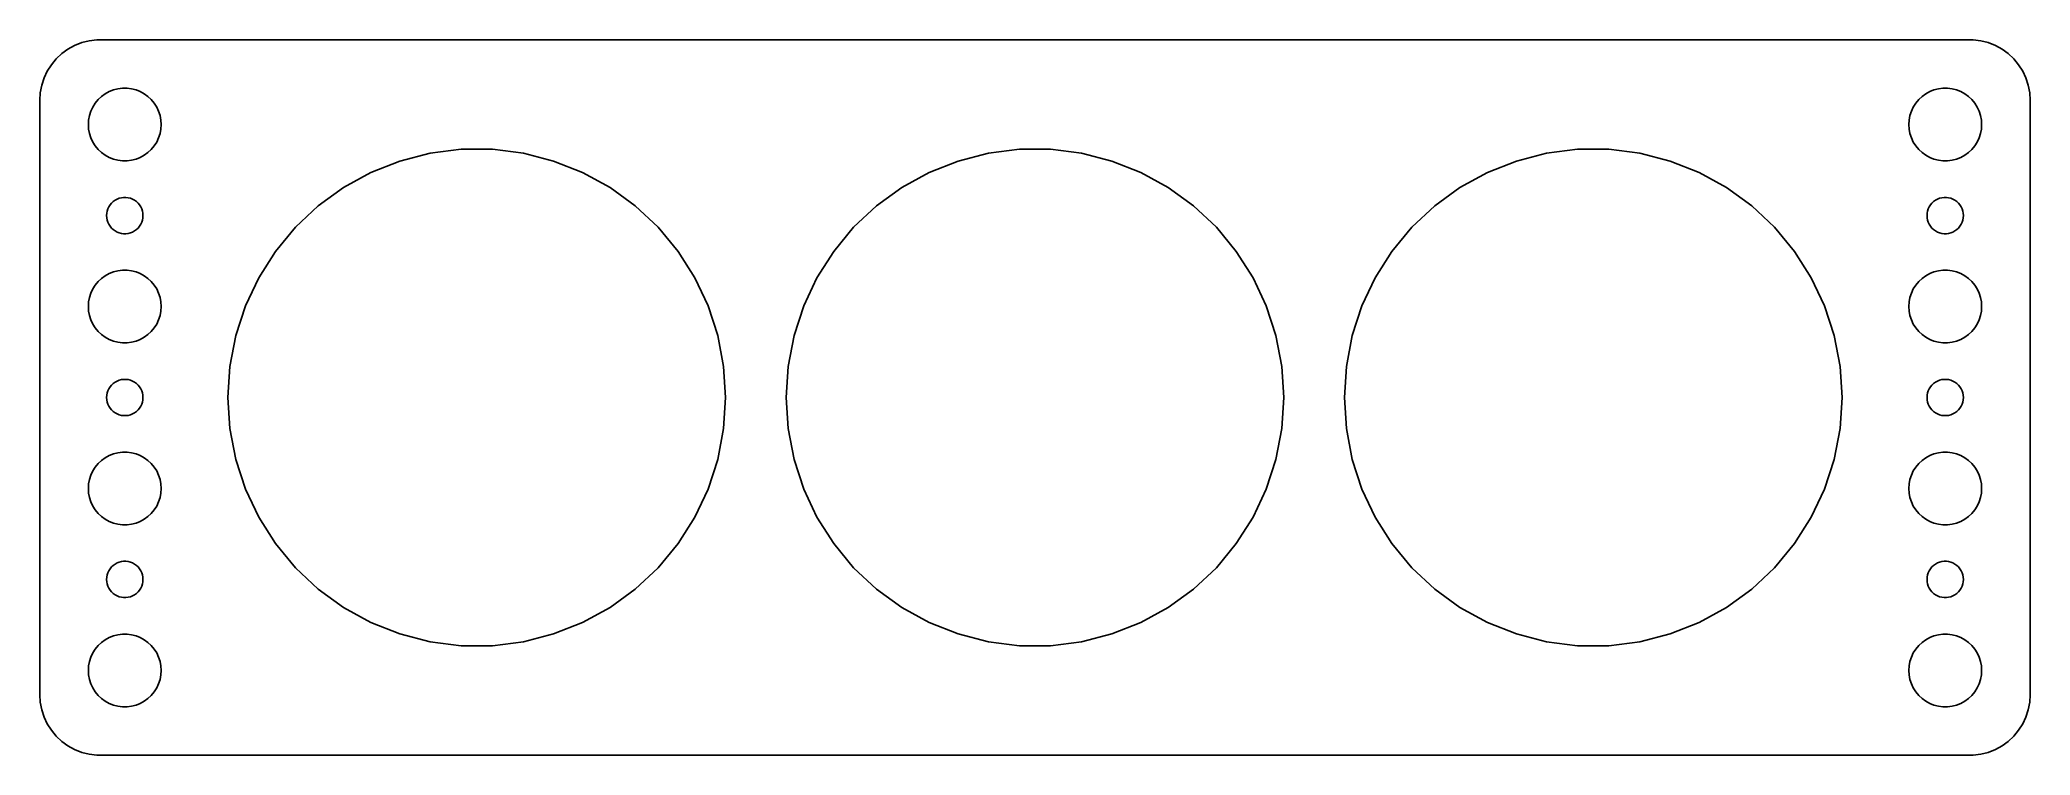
# Model space of a CAD drawing. Header units: metres. Extents: x -82 to 82, y -29 to 29.
import ezdxf

# ---------------------------------------------------------------- set-up
doc = ezdxf.new("R2010")
doc.units = ezdxf.units.M

msp = doc.modelspace()

# ---------------------------------------------------------------- linework, layer by layer
for p, q in [((-80.6448, 27.9227), (-81.0451, 27.4389)), ((-80.1871, 28.3526), (-80.6448, 27.9227)), ((-79.6791, 28.7216), (-80.1871, 28.3526)), ((-79.1289, 29.0241), (-79.6791, 28.7216)), ((-78.5451, 29.2553), (-79.1289, 29.0241)), ((-77.9369, 29.4114), (-78.5451, 29.2553)), ((-77.3139, 29.4901), (-77.9369, 29.4114)), ((77.3139, 29.4901), (-77.3139, 29.4901)), ((77.9369, 29.4114), (77.3139, 29.4901)), ((78.5451, 29.2553), (77.9369, 29.4114)), ((79.1289, 29.0241), (78.5451, 29.2553)), ((79.6791, 28.7216), (79.1289, 29.0241)), ((80.1871, 28.3526), (79.6791, 28.7216)), ((80.6448, 27.9227), (80.1871, 28.3526)), ((81.0451, 27.4389), (80.6448, 27.9227)), ((-81.6489, 26.3406), (-81.8429, 25.7434)), ((-81.3815, 26.9088), (-81.6489, 26.3406)), ((-81.0451, 27.4389), (-81.3815, 26.9088)), ((81.3815, 26.9088), (81.0451, 27.4389)), ((81.6489, 26.3406), (81.3815, 26.9088)), ((81.8429, 25.7434), (81.6489, 26.3406)), ((-81.9606, 25.1267), (-82, 24.5)), ((-81.8429, 25.7434), (-81.9606, 25.1267)), ((-77.1869, 24.5536), (-76.9123, 24.8115)), ((-76.9123, 24.8115), (-76.6075, 25.033)), ((-76.6075, 25.033), (-76.2773, 25.2145)), ((-76.2773, 25.2145), (-75.927, 25.3532)), ((-75.927, 25.3532), (-75.5621, 25.4469)), ((-75.5621, 25.4469), (-75.1884, 25.4941)), ((-75.1884, 25.4941), (-74.8116, 25.4941)), ((-74.8116, 25.4941), (-74.4379, 25.4469)), ((-74.4379, 25.4469), (-74.073, 25.3532)), ((-74.073, 25.3532), (-73.7227, 25.2145)), ((-73.7227, 25.2145), (-73.3925, 25.033)), ((-73.3925, 25.033), (-73.0877, 24.8115)), ((-73.0877, 24.8115), (-72.8131, 24.5536)), ((72.8131, 24.5536), (73.0877, 24.8115)), ((73.0877, 24.8115), (73.3925, 25.033)), ((73.3925, 25.033), (73.7227, 25.2145)), ((73.7227, 25.2145), (74.073, 25.3532)), ((74.073, 25.3532), (74.4379, 25.4469)), ((74.4379, 25.4469), (74.8116, 25.4941)), ((74.8116, 25.4941), (75.1884, 25.4941)), ((75.1884, 25.4941), (75.5621, 25.4469)), ((75.5621, 25.4469), (75.927, 25.3532)), ((75.927, 25.3532), (76.2773, 25.2145)), ((76.2773, 25.2145), (76.6075, 25.033)), ((76.6075, 25.033), (76.9123, 24.8115)), ((76.9123, 24.8115), (77.1869, 24.5536)), ((81.9606, 25.1267), (81.8429, 25.7434)), ((82, 24.5), (81.9606, 25.1267)), ((-82, 24.5), (-82, -24.5)), ((-77.9763, 22.876), (-77.9057, 23.2461)), ((-77.9057, 23.2461), (-77.7893, 23.6044)), ((-77.7893, 23.6044), (-77.6289, 23.9453)), ((-77.6289, 23.9453), (-77.427, 24.2634)), ((-77.427, 24.2634), (-77.1869, 24.5536)), ((-72.8131, 24.5536), (-72.573, 24.2634)), ((-72.573, 24.2634), (-72.3711, 23.9453)), ((-72.3711, 23.9453), (-72.2107, 23.6044)), ((-72.2107, 23.6044), (-72.0943, 23.2461)), ((-72.0943, 23.2461), (-72.0237, 22.876)), ((72.0237, 22.876), (72.0943, 23.2461)), ((72.0943, 23.2461), (72.2107, 23.6044)), ((72.2107, 23.6044), (72.3711, 23.9453)), ((72.3711, 23.9453), (72.573, 24.2634)), ((72.573, 24.2634), (72.8131, 24.5536)), ((77.1869, 24.5536), (77.427, 24.2634)), ((77.427, 24.2634), (77.6289, 23.9453)), ((77.6289, 23.9453), (77.7893, 23.6044)), ((77.7893, 23.6044), (77.9057, 23.2461)), ((77.9057, 23.2461), (77.9763, 22.876)), ((82, -24.5), (82, 24.5)), ((-78, 22.5), (-77.9763, 22.876)), ((-77.9763, 22.124), (-78, 22.5)), ((-77.9057, 21.7539), (-77.9763, 22.124)), ((-77.7893, 21.3956), (-77.9057, 21.7539)), ((-77.6289, 21.0547), (-77.7893, 21.3956)), ((-72.2107, 21.3956), (-72.3711, 21.0547)), ((-72.0943, 21.7539), (-72.2107, 21.3956)), ((-72.0237, 22.124), (-72.0943, 21.7539)), ((-72.0237, 22.876), (-72, 22.5)), ((-72, 22.5), (-72.0237, 22.124)), ((72, 22.5), (72.0237, 22.876)), ((72.0237, 22.124), (72, 22.5)), ((72.0943, 21.7539), (72.0237, 22.124)), ((72.2107, 21.3956), (72.0943, 21.7539)), ((72.3711, 21.0547), (72.2107, 21.3956)), ((77.7893, 21.3956), (77.6289, 21.0547)), ((77.9057, 21.7539), (77.7893, 21.3956)), ((77.9763, 22.124), (77.9057, 21.7539)), ((77.9763, 22.876), (78, 22.5)), ((78, 22.5), (77.9763, 22.124)), ((-77.427, 20.7366), (-77.6289, 21.0547)), ((-77.1869, 20.4464), (-77.427, 20.7366)), ((-76.9123, 20.1884), (-77.1869, 20.4464)), ((-76.6075, 19.967), (-76.9123, 20.1884)), ((-76.2773, 19.7855), (-76.6075, 19.967)), ((-75.927, 19.6468), (-76.2773, 19.7855)), ((-73.7227, 19.7855), (-74.073, 19.6468)), ((-73.3925, 19.967), (-73.7227, 19.7855)), ((-73.0877, 20.1884), (-73.3925, 19.967)), ((-72.8131, 20.4464), (-73.0877, 20.1884)), ((-72.573, 20.7366), (-72.8131, 20.4464)), ((-72.3711, 21.0547), (-72.573, 20.7366)), ((-52.3348, 19.4967), (-49.8413, 20.1369)), ((-49.8413, 20.1369), (-47.2872, 20.4595)), ((-47.2872, 20.4595), (-44.7128, 20.4595)), ((-44.7128, 20.4595), (-42.1587, 20.1369)), ((-42.1587, 20.1369), (-39.6651, 19.4967)), ((-6.33484, 19.4967), (-3.84131, 20.1369)), ((-3.84131, 20.1369), (-1.2872, 20.4595)), ((-1.2872, 20.4595), (1.2872, 20.4595)), ((1.2872, 20.4595), (3.84131, 20.1369)), ((3.84131, 20.1369), (6.33484, 19.4967)), ((39.6651, 19.4967), (42.1587, 20.1369)), ((42.1587, 20.1369), (44.7128, 20.4595)), ((44.7128, 20.4595), (47.2872, 20.4595)), ((47.2872, 20.4595), (49.8413, 20.1369)), ((49.8413, 20.1369), (52.3348, 19.4967)), ((72.573, 20.7366), (72.3711, 21.0547)), ((72.8131, 20.4464), (72.573, 20.7366)), ((73.0877, 20.1884), (72.8131, 20.4464)), ((73.3925, 19.967), (73.0877, 20.1884)), ((73.7227, 19.7855), (73.3925, 19.967)), ((74.073, 19.6468), (73.7227, 19.7855)), ((76.2773, 19.7855), (75.927, 19.6468)), ((76.6075, 19.967), (76.2773, 19.7855)), ((76.9123, 20.1884), (76.6075, 19.967)), ((77.1869, 20.4464), (76.9123, 20.1884)), ((77.427, 20.7366), (77.1869, 20.4464)), ((77.6289, 21.0547), (77.427, 20.7366)), ((-75.5621, 19.5531), (-75.927, 19.6468)), ((-75.1884, 19.5059), (-75.5621, 19.5531)), ((-74.8116, 19.5059), (-75.1884, 19.5059)), ((-74.4379, 19.5531), (-74.8116, 19.5059)), ((-74.073, 19.6468), (-74.4379, 19.5531)), ((-56.9844, 17.3087), (-54.7285, 18.549)), ((-54.7285, 18.549), (-52.3348, 19.4967)), ((-39.6651, 19.4967), (-37.2715, 18.549)), ((-37.2715, 18.549), (-35.0155, 17.3087)), ((-10.9844, 17.3087), (-8.72847, 18.549)), ((-8.72847, 18.549), (-6.33484, 19.4967)), ((6.33484, 19.4967), (8.72847, 18.549)), ((8.72847, 18.549), (10.9844, 17.3087)), ((35.0155, 17.3087), (37.2715, 18.549)), ((37.2715, 18.549), (39.6651, 19.4967)), ((52.3348, 19.4967), (54.7285, 18.549)), ((54.7285, 18.549), (56.9844, 17.3087)), ((74.4379, 19.5531), (74.073, 19.6468)), ((74.8116, 19.5059), (74.4379, 19.5531)), ((75.1884, 19.5059), (74.8116, 19.5059)), ((75.5621, 19.5531), (75.1884, 19.5059)), ((75.927, 19.6468), (75.5621, 19.5531)), ((-75.6387, 16.3572), (-75.4635, 16.4266)), ((-75.4635, 16.4266), (-75.2811, 16.4734)), ((-75.2811, 16.4734), (-75.0942, 16.497)), ((-75.0942, 16.497), (-74.9058, 16.497)), ((-74.9058, 16.497), (-74.7189, 16.4734)), ((-74.7189, 16.4734), (-74.5365, 16.4266)), ((-74.5365, 16.4266), (-74.3613, 16.3572)), ((-59.0672, 15.7955), (-56.9844, 17.3087)), ((-35.0155, 17.3087), (-32.9328, 15.7955)), ((-13.0672, 15.7955), (-10.9844, 17.3087)), ((10.9844, 17.3087), (13.0672, 15.7955)), ((32.9328, 15.7955), (35.0155, 17.3087)), ((56.9844, 17.3087), (59.0672, 15.7955)), ((74.3613, 16.3572), (74.5365, 16.4266)), ((74.5365, 16.4266), (74.7189, 16.4734)), ((74.7189, 16.4734), (74.9058, 16.497)), ((74.9058, 16.497), (75.0942, 16.497)), ((75.0942, 16.497), (75.2811, 16.4734)), ((75.2811, 16.4734), (75.4635, 16.4266)), ((75.4635, 16.4266), (75.6387, 16.3572)), ((-76.5, 15), (-76.4882, 15.188)), ((-76.4882, 14.812), (-76.5, 15)), ((-76.4882, 15.188), (-76.4529, 15.373)), ((-76.4529, 14.627), (-76.4882, 14.812)), ((-76.4529, 15.373), (-76.3947, 15.5522)), ((-76.3947, 15.5522), (-76.3145, 15.7226)), ((-76.3145, 15.7226), (-76.2135, 15.8817)), ((-76.2135, 15.8817), (-76.0934, 16.0268)), ((-76.0934, 16.0268), (-75.9561, 16.1558)), ((-75.9561, 16.1558), (-75.8037, 16.2665)), ((-75.8037, 16.2665), (-75.6387, 16.3572)), ((-74.3613, 16.3572), (-74.1963, 16.2665)), ((-74.1963, 16.2665), (-74.0439, 16.1558)), ((-74.0439, 16.1558), (-73.9065, 16.0268)), ((-73.9065, 16.0268), (-73.7865, 15.8817)), ((-73.7865, 15.8817), (-73.6855, 15.7226)), ((-73.6855, 15.7226), (-73.6053, 15.5522)), ((-73.6053, 15.5522), (-73.5471, 15.373)), ((-73.5471, 15.373), (-73.5118, 15.188)), ((-73.5118, 14.812), (-73.5471, 14.627)), ((-73.5118, 15.188), (-73.5, 15)), ((-73.5, 15), (-73.5118, 14.812)), ((-60.9438, 14.0332), (-59.0672, 15.7955)), ((-32.9328, 15.7955), (-31.0561, 14.0332)), ((-14.9438, 14.0332), (-13.0672, 15.7955)), ((13.0672, 15.7955), (14.9438, 14.0332)), ((31.0561, 14.0332), (32.9328, 15.7955)), ((59.0672, 15.7955), (60.9438, 14.0332)), ((73.5, 15), (73.5118, 15.188)), ((73.5118, 14.812), (73.5, 15)), ((73.5118, 15.188), (73.5471, 15.373)), ((73.5471, 14.627), (73.5118, 14.812)), ((73.5471, 15.373), (73.6053, 15.5522)), ((73.6053, 15.5522), (73.6855, 15.7226)), ((73.6855, 15.7226), (73.7865, 15.8817)), ((73.7865, 15.8817), (73.9065, 16.0268)), ((73.9065, 16.0268), (74.0439, 16.1558)), ((74.0439, 16.1558), (74.1963, 16.2665)), ((74.1963, 16.2665), (74.3613, 16.3572)), ((75.6387, 16.3572), (75.8037, 16.2665)), ((75.8037, 16.2665), (75.9561, 16.1558)), ((75.9561, 16.1558), (76.0934, 16.0268)), ((76.0934, 16.0268), (76.2135, 15.8817)), ((76.2135, 15.8817), (76.3145, 15.7226)), ((76.3145, 15.7226), (76.3947, 15.5522)), ((76.3947, 15.5522), (76.4529, 15.373)), ((76.4529, 15.373), (76.4882, 15.188)), ((76.4882, 14.812), (76.4529, 14.627)), ((76.4882, 15.188), (76.5, 15)), ((76.5, 15), (76.4882, 14.812)), ((-76.3947, 14.4478), (-76.4529, 14.627)), ((-76.3145, 14.2774), (-76.3947, 14.4478)), ((-76.2135, 14.1183), (-76.3145, 14.2774)), ((-76.0934, 13.9732), (-76.2135, 14.1183)), ((-75.9561, 13.8442), (-76.0934, 13.9732)), ((-75.8037, 13.7335), (-75.9561, 13.8442)), ((-75.6387, 13.6427), (-75.8037, 13.7335)), ((-75.4635, 13.5734), (-75.6387, 13.6427)), ((-75.2811, 13.5266), (-75.4635, 13.5734)), ((-75.0942, 13.5029), (-75.2811, 13.5266)), ((-74.9058, 13.5029), (-75.0942, 13.5029)), ((-74.7189, 13.5266), (-74.9058, 13.5029)), ((-74.5365, 13.5734), (-74.7189, 13.5266)), ((-74.3613, 13.6427), (-74.5365, 13.5734)), ((-74.1963, 13.7335), (-74.3613, 13.6427)), ((-74.0439, 13.8442), (-74.1963, 13.7335)), ((-73.9065, 13.9732), (-74.0439, 13.8442)), ((-73.7865, 14.1183), (-73.9065, 13.9732)), ((-73.6855, 14.2774), (-73.7865, 14.1183)), ((-73.6053, 14.4478), (-73.6855, 14.2774)), ((-73.5471, 14.627), (-73.6053, 14.4478)), ((-62.5848, 12.0496), (-60.9438, 14.0332)), ((-31.0561, 14.0332), (-29.4151, 12.0496)), ((-16.5848, 12.0496), (-14.9438, 14.0332)), ((14.9438, 14.0332), (16.5848, 12.0496)), ((29.4151, 12.0496), (31.0561, 14.0332)), ((60.9438, 14.0332), (62.5848, 12.0496)), ((73.6053, 14.4478), (73.5471, 14.627)), ((73.6855, 14.2774), (73.6053, 14.4478)), ((73.7865, 14.1183), (73.6855, 14.2774)), ((73.9065, 13.9732), (73.7865, 14.1183)), ((74.0439, 13.8442), (73.9065, 13.9732)), ((74.1963, 13.7335), (74.0439, 13.8442)), ((74.3613, 13.6427), (74.1963, 13.7335)), ((74.5365, 13.5734), (74.3613, 13.6427)), ((74.7189, 13.5266), (74.5365, 13.5734)), ((74.9058, 13.5029), (74.7189, 13.5266)), ((75.0942, 13.5029), (74.9058, 13.5029)), ((75.2811, 13.5266), (75.0942, 13.5029)), ((75.4635, 13.5734), (75.2811, 13.5266)), ((75.6387, 13.6427), (75.4635, 13.5734)), ((75.8037, 13.7335), (75.6387, 13.6427)), ((75.9561, 13.8442), (75.8037, 13.7335)), ((76.0934, 13.9732), (75.9561, 13.8442)), ((76.2135, 14.1183), (76.0934, 13.9732)), ((76.3145, 14.2774), (76.2135, 14.1183)), ((76.3947, 14.4478), (76.3145, 14.2774)), ((76.4529, 14.627), (76.3947, 14.4478)), ((-63.9643, 9.87595), (-62.5848, 12.0496)), ((-29.4151, 12.0496), (-28.0357, 9.87595)), ((-17.9643, 9.87595), (-16.5848, 12.0496)), ((16.5848, 12.0496), (17.9643, 9.87595)), ((28.0357, 9.87595), (29.4151, 12.0496)), ((62.5848, 12.0496), (63.9643, 9.87595)), ((-76.9123, 9.81154), (-76.6075, 10.033)), ((-76.6075, 10.033), (-76.2773, 10.2145)), ((-76.2773, 10.2145), (-75.927, 10.3532)), ((-75.927, 10.3532), (-75.5621, 10.4469)), ((-75.5621, 10.4469), (-75.1884, 10.4941)), ((-75.1884, 10.4941), (-74.8116, 10.4941)), ((-74.8116, 10.4941), (-74.4379, 10.4469)), ((-74.4379, 10.4469), (-74.073, 10.3532)), ((-74.073, 10.3532), (-73.7227, 10.2145)), ((-73.7227, 10.2145), (-73.3925, 10.033)), ((-73.3925, 10.033), (-73.0877, 9.81154)), ((-65.0604, 7.54654), (-63.9643, 9.87595)), ((-28.0357, 9.87595), (-26.9396, 7.54654)), ((-19.0604, 7.54654), (-17.9643, 9.87595)), ((17.9643, 9.87595), (19.0604, 7.54654)), ((26.9396, 7.54654), (28.0357, 9.87595)), ((63.9643, 9.87595), (65.0604, 7.54654)), ((73.0877, 9.81154), (73.3925, 10.033)), ((73.3925, 10.033), (73.7227, 10.2145)), ((73.7227, 10.2145), (74.073, 10.3532)), ((74.073, 10.3532), (74.4379, 10.4469)), ((74.4379, 10.4469), (74.8116, 10.4941)), ((74.8116, 10.4941), (75.1884, 10.4941)), ((75.1884, 10.4941), (75.5621, 10.4469)), ((75.5621, 10.4469), (75.927, 10.3532)), ((75.927, 10.3532), (76.2773, 10.2145)), ((76.2773, 10.2145), (76.6075, 10.033)), ((76.6075, 10.033), (76.9123, 9.81154)), ((-77.9763, 7.87599), (-77.9057, 8.24606)), ((-77.9057, 8.24606), (-77.7893, 8.60437)), ((-77.7893, 8.60437), (-77.6289, 8.94525)), ((-77.6289, 8.94525), (-77.427, 9.26335)), ((-77.427, 9.26335), (-77.1869, 9.55363)), ((-77.1869, 9.55363), (-76.9123, 9.81154)), ((-73.0877, 9.81154), (-72.8131, 9.55363)), ((-72.8131, 9.55363), (-72.573, 9.26335)), ((-72.573, 9.26335), (-72.3711, 8.94525)), ((-72.3711, 8.94525), (-72.2107, 8.60437)), ((-72.2107, 8.60437), (-72.0943, 8.24606)), ((-72.0943, 8.24606), (-72.0237, 7.87599)), ((72.0237, 7.87599), (72.0943, 8.24606)), ((72.0943, 8.24606), (72.2107, 8.60437)), ((72.2107, 8.60437), (72.3711, 8.94525)), ((72.3711, 8.94525), (72.573, 9.26335)), ((72.573, 9.26335), (72.8131, 9.55363)), ((72.8131, 9.55363), (73.0877, 9.81154)), ((76.9123, 9.81154), (77.1869, 9.55363)), ((77.1869, 9.55363), (77.427, 9.26335)), ((77.427, 9.26335), (77.6289, 8.94525)), ((77.6289, 8.94525), (77.7893, 8.60437)), ((77.7893, 8.60437), (77.9057, 8.24606)), ((77.9057, 8.24606), (77.9763, 7.87599)), ((-78, 7.5), (-77.9763, 7.87599)), ((-77.9763, 7.12399), (-78, 7.5)), ((-77.9057, 6.75392), (-77.9763, 7.12399)), ((-77.7893, 6.39561), (-77.9057, 6.75392)), ((-72.0943, 6.75392), (-72.2107, 6.39561)), ((-72.0237, 7.12399), (-72.0943, 6.75392)), ((-72.0237, 7.87599), (-72, 7.5)), ((-72, 7.5), (-72.0237, 7.12399)), ((-65.856, 5.09813), (-65.0604, 7.54654)), ((-26.9396, 7.54654), (-26.144, 5.09813)), ((-19.8559, 5.09813), (-19.0604, 7.54654)), ((19.0604, 7.54654), (19.8559, 5.09813)), ((26.144, 5.09813), (26.9396, 7.54654)), ((65.0604, 7.54654), (65.856, 5.09813)), ((72, 7.5), (72.0237, 7.87599)), ((72.0237, 7.12399), (72, 7.5)), ((72.0943, 6.75392), (72.0237, 7.12399)), ((72.2107, 6.39561), (72.0943, 6.75392)), ((77.9057, 6.75392), (77.7893, 6.39561)), ((77.9763, 7.12399), (77.9057, 6.75392)), ((77.9763, 7.87599), (78, 7.5)), ((78, 7.5), (77.9763, 7.12399)), ((-77.6289, 6.05473), (-77.7893, 6.39561)), ((-77.427, 5.73663), (-77.6289, 6.05473)), ((-77.1869, 5.44635), (-77.427, 5.73663)), ((-76.9123, 5.18845), (-77.1869, 5.44635)), ((-76.6075, 4.96701), (-76.9123, 5.18845)), ((-76.2773, 4.78551), (-76.6075, 4.96701)), ((-73.3925, 4.96701), (-73.7227, 4.78551)), ((-73.0877, 5.18845), (-73.3925, 4.96701)), ((-72.8131, 5.44635), (-73.0877, 5.18845)), ((-72.573, 5.73663), (-72.8131, 5.44635)), ((-72.3711, 6.05473), (-72.573, 5.73663)), ((-72.2107, 6.39561), (-72.3711, 6.05473)), ((-66.3383, 2.56932), (-65.856, 5.09813)), ((-26.144, 5.09813), (-25.6616, 2.56932)), ((-20.3383, 2.56932), (-19.8559, 5.09813)), ((19.8559, 5.09813), (20.3383, 2.56932)), ((25.6616, 2.56932), (26.144, 5.09813)), ((65.856, 5.09813), (66.3383, 2.56932)), ((72.3711, 6.05473), (72.2107, 6.39561)), ((72.573, 5.73663), (72.3711, 6.05473)), ((72.8131, 5.44635), (72.573, 5.73663)), ((73.0877, 5.18845), (72.8131, 5.44635)), ((73.3925, 4.96701), (73.0877, 5.18845)), ((73.7227, 4.78551), (73.3925, 4.96701)), ((76.6075, 4.96701), (76.2773, 4.78551)), ((76.9123, 5.18845), (76.6075, 4.96701)), ((77.1869, 5.44635), (76.9123, 5.18845)), ((77.427, 5.73663), (77.1869, 5.44635)), ((77.6289, 6.05473), (77.427, 5.73663)), ((77.7893, 6.39561), (77.6289, 6.05473)), ((-75.927, 4.64682), (-76.2773, 4.78551)), ((-75.5621, 4.55313), (-75.927, 4.64682)), ((-75.1884, 4.50591), (-75.5621, 4.55313)), ((-74.8116, 4.50591), (-75.1884, 4.50591)), ((-74.4379, 4.55313), (-74.8116, 4.50591)), ((-74.073, 4.64682), (-74.4379, 4.55313)), ((-73.7227, 4.78551), (-74.073, 4.64682)), ((74.073, 4.64682), (73.7227, 4.78551)), ((74.4379, 4.55313), (74.073, 4.64682)), ((74.8116, 4.50591), (74.4379, 4.55313)), ((75.1884, 4.50591), (74.8116, 4.50591)), ((75.5621, 4.55313), (75.1884, 4.50591)), ((75.927, 4.64682), (75.5621, 4.55313)), ((76.2773, 4.78551), (75.927, 4.64682)), ((-66.5, 0), (-66.3383, 2.56932)), ((-25.6616, 2.56932), (-25.5, 0)), ((-20.5, 0), (-20.3383, 2.56932)), ((20.3383, 2.56932), (20.5, 0)), ((25.5, 0), (25.6616, 2.56932)), ((66.3383, 2.56932), (66.5, 0)), ((-76.5, 0), (-76.4882, 0.187988)), ((-76.4882, -0.187988), (-76.5, 0)), ((-76.4882, 0.187988), (-76.4529, 0.373032)), ((-76.4529, 0.373032), (-76.3947, 0.552185)), ((-76.3947, 0.552185), (-76.3145, 0.722626)), ((-76.3145, 0.722626), (-76.2135, 0.881668)), ((-76.2135, 0.881668), (-76.0934, 1.02681)), ((-76.0934, 1.02681), (-75.9561, 1.15576)), ((-75.9561, 1.15576), (-75.8037, 1.26648)), ((-75.8037, 1.26648), (-75.6387, 1.35724)), ((-75.6387, 1.35724), (-75.4635, 1.42657)), ((-75.4635, 1.42657), (-75.2811, 1.47342)), ((-75.2811, 1.47342), (-75.0942, 1.49704)), ((-75.0942, 1.49704), (-74.9058, 1.49704)), ((-74.9058, 1.49704), (-74.7189, 1.47342)), ((-74.7189, 1.47342), (-74.5365, 1.42657)), ((-74.5365, 1.42657), (-74.3613, 1.35724)), ((-74.3613, 1.35724), (-74.1963, 1.26648)), ((-74.1963, 1.26648), (-74.0439, 1.15576)), ((-74.0439, 1.15576), (-73.9065, 1.02681)), ((-73.9065, 1.02681), (-73.7865, 0.881668)), ((-73.7865, 0.881668), (-73.6855, 0.722626)), ((-73.6855, 0.722626), (-73.6053, 0.552185)), ((-73.6053, 0.552185), (-73.5471, 0.373032)), ((-73.5471, 0.373032), (-73.5118, 0.187988)), ((-73.5118, 0.187988), (-73.5, 0)), ((-73.5, 0), (-73.5118, -0.187988)), ((-66.3383, -2.56932), (-66.5, 0)), ((-25.5, 0), (-25.6616, -2.56932)), ((-20.3383, -2.56932), (-20.5, 0)), ((20.5, 0), (20.3383, -2.56932)), ((25.6616, -2.56932), (25.5, 0)), ((66.5, 0), (66.3383, -2.56932)), ((73.5, 0), (73.5118, 0.187988)), ((73.5118, -0.187988), (73.5, 0)), ((73.5118, 0.187988), (73.5471, 0.373032)), ((73.5471, 0.373032), (73.6053, 0.552185)), ((73.6053, 0.552185), (73.6855, 0.722626)), ((73.6855, 0.722626), (73.7865, 0.881668)), ((73.7865, 0.881668), (73.9065, 1.02681)), ((73.9065, 1.02681), (74.0439, 1.15576)), ((74.0439, 1.15576), (74.1963, 1.26648)), ((74.1963, 1.26648), (74.3613, 1.35724)), ((74.3613, 1.35724), (74.5365, 1.42657)), ((74.5365, 1.42657), (74.7189, 1.47342)), ((74.7189, 1.47342), (74.9058, 1.49704)), ((74.9058, 1.49704), (75.0942, 1.49704)), ((75.0942, 1.49704), (75.2811, 1.47342)), ((75.2811, 1.47342), (75.4635, 1.42657)), ((75.4635, 1.42657), (75.6387, 1.35724)), ((75.6387, 1.35724), (75.8037, 1.26648)), ((75.8037, 1.26648), (75.9561, 1.15576)), ((75.9561, 1.15576), (76.0934, 1.02681)), ((76.0934, 1.02681), (76.2135, 0.881668)), ((76.2135, 0.881668), (76.3145, 0.722626)), ((76.3145, 0.722626), (76.3947, 0.552185)), ((76.3947, 0.552185), (76.4529, 0.373032)), ((76.4529, 0.373032), (76.4882, 0.187988)), ((76.4882, 0.187988), (76.5, 0)), ((76.5, 0), (76.4882, -0.187988)), ((-76.4529, -0.373032), (-76.4882, -0.187988)), ((-76.3947, -0.552185), (-76.4529, -0.373032)), ((-76.3145, -0.722626), (-76.3947, -0.552185)), ((-76.2135, -0.881668), (-76.3145, -0.722626)), ((-76.0934, -1.02681), (-76.2135, -0.881668)), ((-75.9561, -1.15576), (-76.0934, -1.02681)), ((-75.8037, -1.26648), (-75.9561, -1.15576)), ((-75.6387, -1.35724), (-75.8037, -1.26648)), ((-75.4635, -1.42657), (-75.6387, -1.35724)), ((-75.2811, -1.47342), (-75.4635, -1.42657)), ((-75.0942, -1.49704), (-75.2811, -1.47342)), ((-74.9058, -1.49704), (-75.0942, -1.49704)), ((-74.7189, -1.47342), (-74.9058, -1.49704)), ((-74.5365, -1.42657), (-74.7189, -1.47342)), ((-74.3613, -1.35724), (-74.5365, -1.42657)), ((-74.1963, -1.26648), (-74.3613, -1.35724)), ((-74.0439, -1.15576), (-74.1963, -1.26648)), ((-73.9065, -1.02681), (-74.0439, -1.15576)), ((-73.7865, -0.881668), (-73.9065, -1.02681)), ((-73.6855, -0.722626), (-73.7865, -0.881668)), ((-73.6053, -0.552185), (-73.6855, -0.722626)), ((-73.5471, -0.373032), (-73.6053, -0.552185)), ((-73.5118, -0.187988), (-73.5471, -0.373032)), ((73.5471, -0.373032), (73.5118, -0.187988)), ((73.6053, -0.552185), (73.5471, -0.373032)), ((73.6855, -0.722626), (73.6053, -0.552185)), ((73.7865, -0.881668), (73.6855, -0.722626)), ((73.9065, -1.02681), (73.7865, -0.881668)), ((74.0439, -1.15576), (73.9065, -1.02681)), ((74.1963, -1.26648), (74.0439, -1.15576)), ((74.3613, -1.35724), (74.1963, -1.26648)), ((74.5365, -1.42657), (74.3613, -1.35724)), ((74.7189, -1.47342), (74.5365, -1.42657)), ((74.9058, -1.49704), (74.7189, -1.47342)), ((75.0942, -1.49704), (74.9058, -1.49704)), ((75.2811, -1.47342), (75.0942, -1.49704)), ((75.4635, -1.42657), (75.2811, -1.47342)), ((75.6387, -1.35724), (75.4635, -1.42657)), ((75.8037, -1.26648), (75.6387, -1.35724)), ((75.9561, -1.15576), (75.8037, -1.26648)), ((76.0934, -1.02681), (75.9561, -1.15576)), ((76.2135, -0.881668), (76.0934, -1.02681)), ((76.3145, -0.722626), (76.2135, -0.881668)), ((76.3947, -0.552185), (76.3145, -0.722626)), ((76.4529, -0.373032), (76.3947, -0.552185)), ((76.4882, -0.187988), (76.4529, -0.373032)), ((-65.856, -5.09813), (-66.3383, -2.56932)), ((-25.6616, -2.56932), (-26.144, -5.09813)), ((-19.8559, -5.09813), (-20.3383, -2.56932)), ((20.3383, -2.56932), (19.8559, -5.09813)), ((26.144, -5.09813), (25.6616, -2.56932)), ((66.3383, -2.56932), (65.856, -5.09813)), ((-76.6075, -4.96701), (-76.2773, -4.78551)), ((-76.2773, -4.78551), (-75.927, -4.64682)), ((-75.927, -4.64682), (-75.5621, -4.55313)), ((-75.5621, -4.55313), (-75.1884, -4.50591)), ((-75.1884, -4.50591), (-74.8116, -4.50591)), ((-74.8116, -4.50591), (-74.4379, -4.55313)), ((-74.4379, -4.55313), (-74.073, -4.64682)), ((-74.073, -4.64682), (-73.7227, -4.78551)), ((-73.7227, -4.78551), (-73.3925, -4.96701)), ((73.3925, -4.96701), (73.7227, -4.78551)), ((73.7227, -4.78551), (74.073, -4.64682)), ((74.073, -4.64682), (74.4379, -4.55313)), ((74.4379, -4.55313), (74.8116, -4.50591)), ((74.8116, -4.50591), (75.1884, -4.50591)), ((75.1884, -4.50591), (75.5621, -4.55313)), ((75.5621, -4.55313), (75.927, -4.64682)), ((75.927, -4.64682), (76.2773, -4.78551)), ((76.2773, -4.78551), (76.6075, -4.96701)), ((-77.9057, -6.75392), (-77.7893, -6.39561)), ((-77.7893, -6.39561), (-77.6289, -6.05473)), ((-77.6289, -6.05473), (-77.427, -5.73663)), ((-77.427, -5.73663), (-77.1869, -5.44635)), ((-77.1869, -5.44635), (-76.9123, -5.18845)), ((-76.9123, -5.18845), (-76.6075, -4.96701)), ((-73.3925, -4.96701), (-73.0877, -5.18845)), ((-73.0877, -5.18845), (-72.8131, -5.44635)), ((-72.8131, -5.44635), (-72.573, -5.73663)), ((-72.573, -5.73663), (-72.3711, -6.05473)), ((-72.3711, -6.05473), (-72.2107, -6.39561)), ((-72.2107, -6.39561), (-72.0943, -6.75392)), ((-65.0604, -7.54654), (-65.856, -5.09813)), ((-26.144, -5.09813), (-26.9396, -7.54654)), ((-19.0604, -7.54654), (-19.8559, -5.09813)), ((19.8559, -5.09813), (19.0604, -7.54654)), ((26.9396, -7.54654), (26.144, -5.09813)), ((65.856, -5.09813), (65.0604, -7.54654)), ((72.0943, -6.75392), (72.2107, -6.39561)), ((72.2107, -6.39561), (72.3711, -6.05473)), ((72.3711, -6.05473), (72.573, -5.73663)), ((72.573, -5.73663), (72.8131, -5.44635)), ((72.8131, -5.44635), (73.0877, -5.18845)), ((73.0877, -5.18845), (73.3925, -4.96701)), ((76.6075, -4.96701), (76.9123, -5.18845)), ((76.9123, -5.18845), (77.1869, -5.44635)), ((77.1869, -5.44635), (77.427, -5.73663)), ((77.427, -5.73663), (77.6289, -6.05473)), ((77.6289, -6.05473), (77.7893, -6.39561)), ((77.7893, -6.39561), (77.9057, -6.75392)), ((-78, -7.5), (-77.9763, -7.12399)), ((-77.9763, -7.87599), (-78, -7.5)), ((-77.9763, -7.12399), (-77.9057, -6.75392)), ((-77.9057, -8.24606), (-77.9763, -7.87599)), ((-72.0943, -6.75392), (-72.0237, -7.12399)), ((-72.0237, -7.87599), (-72.0943, -8.24606)), ((-72.0237, -7.12399), (-72, -7.5)), ((-72, -7.5), (-72.0237, -7.87599)), ((-63.9643, -9.87595), (-65.0604, -7.54654)), ((-26.9396, -7.54654), (-28.0357, -9.87595)), ((-17.9643, -9.87595), (-19.0604, -7.54654)), ((19.0604, -7.54654), (17.9643, -9.87595)), ((28.0357, -9.87595), (26.9396, -7.54654)), ((65.0604, -7.54654), (63.9643, -9.87595)), ((72, -7.5), (72.0237, -7.12399)), ((72.0237, -7.87599), (72, -7.5)), ((72.0237, -7.12399), (72.0943, -6.75392)), ((72.0943, -8.24606), (72.0237, -7.87599)), ((77.9057, -6.75392), (77.9763, -7.12399)), ((77.9763, -7.87599), (77.9057, -8.24606)), ((77.9763, -7.12399), (78, -7.5)), ((78, -7.5), (77.9763, -7.87599)), ((-77.7893, -8.60437), (-77.9057, -8.24606)), ((-77.6289, -8.94525), (-77.7893, -8.60437)), ((-77.427, -9.26335), (-77.6289, -8.94525)), ((-77.1869, -9.55363), (-77.427, -9.26335)), ((-76.9123, -9.81154), (-77.1869, -9.55363)), ((-76.6075, -10.033), (-76.9123, -9.81154)), ((-73.0877, -9.81154), (-73.3925, -10.033)), ((-72.8131, -9.55363), (-73.0877, -9.81154)), ((-72.573, -9.26335), (-72.8131, -9.55363)), ((-72.3711, -8.94525), (-72.573, -9.26335)), ((-72.2107, -8.60437), (-72.3711, -8.94525)), ((-72.0943, -8.24606), (-72.2107, -8.60437)), ((72.2107, -8.60437), (72.0943, -8.24606)), ((72.3711, -8.94525), (72.2107, -8.60437)), ((72.573, -9.26335), (72.3711, -8.94525)), ((72.8131, -9.55363), (72.573, -9.26335)), ((73.0877, -9.81154), (72.8131, -9.55363)), ((73.3925, -10.033), (73.0877, -9.81154)), ((76.9123, -9.81154), (76.6075, -10.033)), ((77.1869, -9.55363), (76.9123, -9.81154)), ((77.427, -9.26335), (77.1869, -9.55363)), ((77.6289, -8.94525), (77.427, -9.26335)), ((77.7893, -8.60437), (77.6289, -8.94525)), ((77.9057, -8.24606), (77.7893, -8.60437)), ((-76.2773, -10.2145), (-76.6075, -10.033)), ((-75.927, -10.3532), (-76.2773, -10.2145)), ((-75.5621, -10.4469), (-75.927, -10.3532)), ((-75.1884, -10.4941), (-75.5621, -10.4469)), ((-74.8116, -10.4941), (-75.1884, -10.4941)), ((-74.4379, -10.4469), (-74.8116, -10.4941)), ((-74.073, -10.3532), (-74.4379, -10.4469)), ((-73.7227, -10.2145), (-74.073, -10.3532)), ((-73.3925, -10.033), (-73.7227, -10.2145)), ((-62.5848, -12.0496), (-63.9643, -9.87595)), ((-28.0357, -9.87595), (-29.4151, -12.0496)), ((-16.5848, -12.0496), (-17.9643, -9.87595)), ((17.9643, -9.87595), (16.5848, -12.0496)), ((29.4151, -12.0496), (28.0357, -9.87595)), ((63.9643, -9.87595), (62.5848, -12.0496)), ((73.7227, -10.2145), (73.3925, -10.033)), ((74.073, -10.3532), (73.7227, -10.2145)), ((74.4379, -10.4469), (74.073, -10.3532)), ((74.8116, -10.4941), (74.4379, -10.4469)), ((75.1884, -10.4941), (74.8116, -10.4941)), ((75.5621, -10.4469), (75.1884, -10.4941)), ((75.927, -10.3532), (75.5621, -10.4469)), ((76.2773, -10.2145), (75.927, -10.3532)), ((76.6075, -10.033), (76.2773, -10.2145)), ((-60.9438, -14.0332), (-62.5848, -12.0496)), ((-29.4151, -12.0496), (-31.0561, -14.0332)), ((-14.9438, -14.0332), (-16.5848, -12.0496)), ((16.5848, -12.0496), (14.9438, -14.0332)), ((31.0561, -14.0332), (29.4151, -12.0496)), ((62.5848, -12.0496), (60.9438, -14.0332)), ((-76.4882, -14.812), (-76.4529, -14.627)), ((-76.4529, -14.627), (-76.3947, -14.4478)), ((-76.3947, -14.4478), (-76.3145, -14.2774)), ((-76.3145, -14.2774), (-76.2135, -14.1183)), ((-76.2135, -14.1183), (-76.0934, -13.9732)), ((-76.0934, -13.9732), (-75.9561, -13.8442)), ((-75.9561, -13.8442), (-75.8037, -13.7335)), ((-75.8037, -13.7335), (-75.6387, -13.6427)), ((-75.6387, -13.6427), (-75.4635, -13.5734)), ((-75.4635, -13.5734), (-75.2811, -13.5266)), ((-75.2811, -13.5266), (-75.0942, -13.5029)), ((-75.0942, -13.5029), (-74.9058, -13.5029)), ((-74.9058, -13.5029), (-74.7189, -13.5266)), ((-74.7189, -13.5266), (-74.5365, -13.5734)), ((-74.5365, -13.5734), (-74.3613, -13.6427)), ((-74.3613, -13.6427), (-74.1963, -13.7335)), ((-74.1963, -13.7335), (-74.0439, -13.8442)), ((-74.0439, -13.8442), (-73.9065, -13.9732)), ((-73.9065, -13.9732), (-73.7865, -14.1183)), ((-73.7865, -14.1183), (-73.6855, -14.2774)), ((-73.6855, -14.2774), (-73.6053, -14.4478)), ((-73.6053, -14.4478), (-73.5471, -14.627)), ((-73.5471, -14.627), (-73.5118, -14.812)), ((-59.0672, -15.7955), (-60.9438, -14.0332)), ((-31.0561, -14.0332), (-32.9328, -15.7955)), ((-13.0672, -15.7955), (-14.9438, -14.0332)), ((14.9438, -14.0332), (13.0672, -15.7955)), ((32.9328, -15.7955), (31.0561, -14.0332)), ((60.9438, -14.0332), (59.0672, -15.7955)), ((73.5118, -14.812), (73.5471, -14.627)), ((73.5471, -14.627), (73.6053, -14.4478)), ((73.6053, -14.4478), (73.6855, -14.2774)), ((73.6855, -14.2774), (73.7865, -14.1183)), ((73.7865, -14.1183), (73.9065, -13.9732)), ((73.9065, -13.9732), (74.0439, -13.8442)), ((74.0439, -13.8442), (74.1963, -13.7335)), ((74.1963, -13.7335), (74.3613, -13.6427)), ((74.3613, -13.6427), (74.5365, -13.5734)), ((74.5365, -13.5734), (74.7189, -13.5266)), ((74.7189, -13.5266), (74.9058, -13.5029)), ((74.9058, -13.5029), (75.0942, -13.5029)), ((75.0942, -13.5029), (75.2811, -13.5266)), ((75.2811, -13.5266), (75.4635, -13.5734)), ((75.4635, -13.5734), (75.6387, -13.6427)), ((75.6387, -13.6427), (75.8037, -13.7335)), ((75.8037, -13.7335), (75.9561, -13.8442)), ((75.9561, -13.8442), (76.0934, -13.9732)), ((76.0934, -13.9732), (76.2135, -14.1183)), ((76.2135, -14.1183), (76.3145, -14.2774)), ((76.3145, -14.2774), (76.3947, -14.4478)), ((76.3947, -14.4478), (76.4529, -14.627)), ((76.4529, -14.627), (76.4882, -14.812)), ((-76.5, -15), (-76.4882, -14.812)), ((-76.4882, -15.188), (-76.5, -15)), ((-76.4529, -15.373), (-76.4882, -15.188)), ((-76.3947, -15.5522), (-76.4529, -15.373)), ((-76.3145, -15.7226), (-76.3947, -15.5522)), ((-76.2135, -15.8817), (-76.3145, -15.7226)), ((-76.0934, -16.0268), (-76.2135, -15.8817)), ((-75.9561, -16.1558), (-76.0934, -16.0268)), ((-75.8037, -16.2665), (-75.9561, -16.1558)), ((-75.6387, -16.3572), (-75.8037, -16.2665)), ((-75.4635, -16.4266), (-75.6387, -16.3572)), ((-74.3613, -16.3572), (-74.5365, -16.4266)), ((-74.1963, -16.2665), (-74.3613, -16.3572)), ((-74.0439, -16.1558), (-74.1963, -16.2665)), ((-73.9065, -16.0268), (-74.0439, -16.1558)), ((-73.7865, -15.8817), (-73.9065, -16.0268)), ((-73.6855, -15.7226), (-73.7865, -15.8817)), ((-73.6053, -15.5522), (-73.6855, -15.7226)), ((-73.5471, -15.373), (-73.6053, -15.5522)), ((-73.5118, -15.188), (-73.5471, -15.373)), ((-73.5118, -14.812), (-73.5, -15)), ((-73.5, -15), (-73.5118, -15.188)), ((-56.9844, -17.3087), (-59.0672, -15.7955)), ((-32.9328, -15.7955), (-35.0155, -17.3087)), ((-10.9844, -17.3087), (-13.0672, -15.7955)), ((13.0672, -15.7955), (10.9844, -17.3087)), ((35.0155, -17.3087), (32.9328, -15.7955)), ((59.0672, -15.7955), (56.9844, -17.3087)), ((73.5, -15), (73.5118, -14.812)), ((73.5118, -15.188), (73.5, -15)), ((73.5471, -15.373), (73.5118, -15.188)), ((73.6053, -15.5522), (73.5471, -15.373)), ((73.6855, -15.7226), (73.6053, -15.5522)), ((73.7865, -15.8817), (73.6855, -15.7226)), ((73.9065, -16.0268), (73.7865, -15.8817)), ((74.0439, -16.1558), (73.9065, -16.0268)), ((74.1963, -16.2665), (74.0439, -16.1558)), ((74.3613, -16.3572), (74.1963, -16.2665)), ((74.5365, -16.4266), (74.3613, -16.3572)), ((75.6387, -16.3572), (75.4635, -16.4266)), ((75.8037, -16.2665), (75.6387, -16.3572)), ((75.9561, -16.1558), (75.8037, -16.2665)), ((76.0934, -16.0268), (75.9561, -16.1558)), ((76.2135, -15.8817), (76.0934, -16.0268)), ((76.3145, -15.7226), (76.2135, -15.8817)), ((76.3947, -15.5522), (76.3145, -15.7226)), ((76.4529, -15.373), (76.3947, -15.5522)), ((76.4882, -15.188), (76.4529, -15.373)), ((76.4882, -14.812), (76.5, -15)), ((76.5, -15), (76.4882, -15.188)), ((-75.2811, -16.4734), (-75.4635, -16.4266)), ((-75.0942, -16.497), (-75.2811, -16.4734)), ((-74.9058, -16.497), (-75.0942, -16.497)), ((-74.7189, -16.4734), (-74.9058, -16.497)), ((-74.5365, -16.4266), (-74.7189, -16.4734)), ((-54.7285, -18.549), (-56.9844, -17.3087)), ((-35.0155, -17.3087), (-37.2715, -18.549)), ((-8.72847, -18.549), (-10.9844, -17.3087)), ((10.9844, -17.3087), (8.72847, -18.549)), ((37.2715, -18.549), (35.0155, -17.3087)), ((56.9844, -17.3087), (54.7285, -18.549)), ((74.7189, -16.4734), (74.5365, -16.4266)), ((74.9058, -16.497), (74.7189, -16.4734)), ((75.0942, -16.497), (74.9058, -16.497)), ((75.2811, -16.4734), (75.0942, -16.497)), ((75.4635, -16.4266), (75.2811, -16.4734)), ((-76.2773, -19.7855), (-75.927, -19.6468)), ((-75.927, -19.6468), (-75.5621, -19.5531)), ((-75.5621, -19.5531), (-75.1884, -19.5059)), ((-75.1884, -19.5059), (-74.8116, -19.5059)), ((-74.8116, -19.5059), (-74.4379, -19.5531)), ((-74.4379, -19.5531), (-74.073, -19.6468)), ((-74.073, -19.6468), (-73.7227, -19.7855)), ((-52.3348, -19.4967), (-54.7285, -18.549)), ((-49.8413, -20.1369), (-52.3348, -19.4967)), ((-39.6651, -19.4967), (-42.1587, -20.1369)), ((-37.2715, -18.549), (-39.6651, -19.4967)), ((-6.33484, -19.4967), (-8.72847, -18.549)), ((-3.84131, -20.1369), (-6.33484, -19.4967)), ((6.33484, -19.4967), (3.84131, -20.1369)), ((8.72847, -18.549), (6.33484, -19.4967)), ((39.6651, -19.4967), (37.2715, -18.549)), ((42.1587, -20.1369), (39.6651, -19.4967)), ((52.3348, -19.4967), (49.8413, -20.1369)), ((54.7285, -18.549), (52.3348, -19.4967)), ((73.7227, -19.7855), (74.073, -19.6468)), ((74.073, -19.6468), (74.4379, -19.5531)), ((74.4379, -19.5531), (74.8116, -19.5059)), ((74.8116, -19.5059), (75.1884, -19.5059)), ((75.1884, -19.5059), (75.5621, -19.5531)), ((75.5621, -19.5531), (75.927, -19.6468)), ((75.927, -19.6468), (76.2773, -19.7855)), ((-77.7893, -21.3956), (-77.6289, -21.0547)), ((-77.6289, -21.0547), (-77.427, -20.7366)), ((-77.427, -20.7366), (-77.1869, -20.4464)), ((-77.1869, -20.4464), (-76.9123, -20.1884)), ((-76.9123, -20.1884), (-76.6075, -19.967)), ((-76.6075, -19.967), (-76.2773, -19.7855)), ((-73.7227, -19.7855), (-73.3925, -19.967)), ((-73.3925, -19.967), (-73.0877, -20.1884)), ((-73.0877, -20.1884), (-72.8131, -20.4464)), ((-72.8131, -20.4464), (-72.573, -20.7366)), ((-72.573, -20.7366), (-72.3711, -21.0547)), ((-72.3711, -21.0547), (-72.2107, -21.3956)), ((-47.2872, -20.4595), (-49.8413, -20.1369)), ((-44.7128, -20.4595), (-47.2872, -20.4595)), ((-42.1587, -20.1369), (-44.7128, -20.4595)), ((-1.2872, -20.4595), (-3.84131, -20.1369)), ((1.2872, -20.4595), (-1.2872, -20.4595)), ((3.84131, -20.1369), (1.2872, -20.4595)), ((44.7128, -20.4595), (42.1587, -20.1369)), ((47.2872, -20.4595), (44.7128, -20.4595)), ((49.8413, -20.1369), (47.2872, -20.4595)), ((72.2107, -21.3956), (72.3711, -21.0547)), ((72.3711, -21.0547), (72.573, -20.7366)), ((72.573, -20.7366), (72.8131, -20.4464)), ((72.8131, -20.4464), (73.0877, -20.1884)), ((73.0877, -20.1884), (73.3925, -19.967)), ((73.3925, -19.967), (73.7227, -19.7855)), ((76.2773, -19.7855), (76.6075, -19.967)), ((76.6075, -19.967), (76.9123, -20.1884)), ((76.9123, -20.1884), (77.1869, -20.4464)), ((77.1869, -20.4464), (77.427, -20.7366)), ((77.427, -20.7366), (77.6289, -21.0547)), ((77.6289, -21.0547), (77.7893, -21.3956)), ((-78, -22.5), (-77.9763, -22.124)), ((-77.9763, -22.876), (-78, -22.5)), ((-77.9763, -22.124), (-77.9057, -21.7539)), ((-77.9057, -23.2461), (-77.9763, -22.876)), ((-77.9057, -21.7539), (-77.7893, -21.3956)), ((-72.2107, -21.3956), (-72.0943, -21.7539)), ((-72.0943, -21.7539), (-72.0237, -22.124)), ((-72.0237, -22.876), (-72.0943, -23.2461)), ((-72.0237, -22.124), (-72, -22.5)), ((-72, -22.5), (-72.0237, -22.876)), ((72, -22.5), (72.0237, -22.124)), ((72.0237, -22.876), (72, -22.5)), ((72.0237, -22.124), (72.0943, -21.7539)), ((72.0943, -23.2461), (72.0237, -22.876)), ((72.0943, -21.7539), (72.2107, -21.3956)), ((77.7893, -21.3956), (77.9057, -21.7539)), ((77.9057, -21.7539), (77.9763, -22.124)), ((77.9763, -22.876), (77.9057, -23.2461)), ((77.9763, -22.124), (78, -22.5)), ((78, -22.5), (77.9763, -22.876)), ((-82, -24.5), (-81.9606, -25.1267)), ((-77.7893, -23.6044), (-77.9057, -23.2461)), ((-77.6289, -23.9453), (-77.7893, -23.6044)), ((-77.427, -24.2634), (-77.6289, -23.9453)), ((-77.1869, -24.5536), (-77.427, -24.2634)), ((-76.9123, -24.8115), (-77.1869, -24.5536)), ((-72.8131, -24.5536), (-73.0877, -24.8115)), ((-72.573, -24.2634), (-72.8131, -24.5536)), ((-72.3711, -23.9453), (-72.573, -24.2634)), ((-72.2107, -23.6044), (-72.3711, -23.9453)), ((-72.0943, -23.2461), (-72.2107, -23.6044)), ((72.2107, -23.6044), (72.0943, -23.2461)), ((72.3711, -23.9453), (72.2107, -23.6044)), ((72.573, -24.2634), (72.3711, -23.9453)), ((72.8131, -24.5536), (72.573, -24.2634)), ((73.0877, -24.8115), (72.8131, -24.5536)), ((77.1869, -24.5536), (76.9123, -24.8115)), ((77.427, -24.2634), (77.1869, -24.5536)), ((77.6289, -23.9453), (77.427, -24.2634)), ((77.7893, -23.6044), (77.6289, -23.9453)), ((77.9057, -23.2461), (77.7893, -23.6044)), ((81.9606, -25.1267), (82, -24.5)), ((-81.9606, -25.1267), (-81.8429, -25.7434)), ((-81.8429, -25.7434), (-81.6489, -26.3406)), ((-76.6075, -25.033), (-76.9123, -24.8115)), ((-76.2773, -25.2145), (-76.6075, -25.033)), ((-75.927, -25.3532), (-76.2773, -25.2145)), ((-75.5621, -25.4469), (-75.927, -25.3532)), ((-75.1884, -25.4941), (-75.5621, -25.4469)), ((-74.8116, -25.4941), (-75.1884, -25.4941)), ((-74.4379, -25.4469), (-74.8116, -25.4941)), ((-74.073, -25.3532), (-74.4379, -25.4469)), ((-73.7227, -25.2145), (-74.073, -25.3532)), ((-73.3925, -25.033), (-73.7227, -25.2145)), ((-73.0877, -24.8115), (-73.3925, -25.033)), ((73.3925, -25.033), (73.0877, -24.8115)), ((73.7227, -25.2145), (73.3925, -25.033)), ((74.073, -25.3532), (73.7227, -25.2145)), ((74.4379, -25.4469), (74.073, -25.3532)), ((74.8116, -25.4941), (74.4379, -25.4469)), ((75.1884, -25.4941), (74.8116, -25.4941)), ((75.5621, -25.4469), (75.1884, -25.4941)), ((75.927, -25.3532), (75.5621, -25.4469)), ((76.2773, -25.2145), (75.927, -25.3532)), ((76.6075, -25.033), (76.2773, -25.2145)), ((76.9123, -24.8115), (76.6075, -25.033)), ((81.6489, -26.3406), (81.8429, -25.7434)), ((81.8429, -25.7434), (81.9606, -25.1267)), ((-81.6489, -26.3406), (-81.3815, -26.9088)), ((-81.3815, -26.9088), (-81.0451, -27.4389)), ((-81.0451, -27.4389), (-80.6448, -27.9227)), ((80.6448, -27.9227), (81.0451, -27.4389)), ((81.0451, -27.4389), (81.3815, -26.9088)), ((81.3815, -26.9088), (81.6489, -26.3406)), ((-80.6448, -27.9227), (-80.1871, -28.3526)), ((-80.1871, -28.3526), (-79.6791, -28.7216)), ((-79.6791, -28.7216), (-79.1289, -29.0241)), ((-79.1289, -29.0241), (-78.5451, -29.2553)), ((-78.5451, -29.2553), (-77.9369, -29.4114)), ((-77.9369, -29.4114), (-77.3139, -29.4901)), ((-77.3139, -29.4901), (77.3139, -29.4901)), ((77.3139, -29.4901), (77.9369, -29.4114)), ((77.9369, -29.4114), (78.5451, -29.2553)), ((78.5451, -29.2553), (79.1289, -29.0241)), ((79.1289, -29.0241), (79.6791, -28.7216)), ((79.6791, -28.7216), (80.1871, -28.3526)), ((80.1871, -28.3526), (80.6448, -27.9227))]:
    msp.add_line(p, q)

doc.saveas('drawing.dxf')
